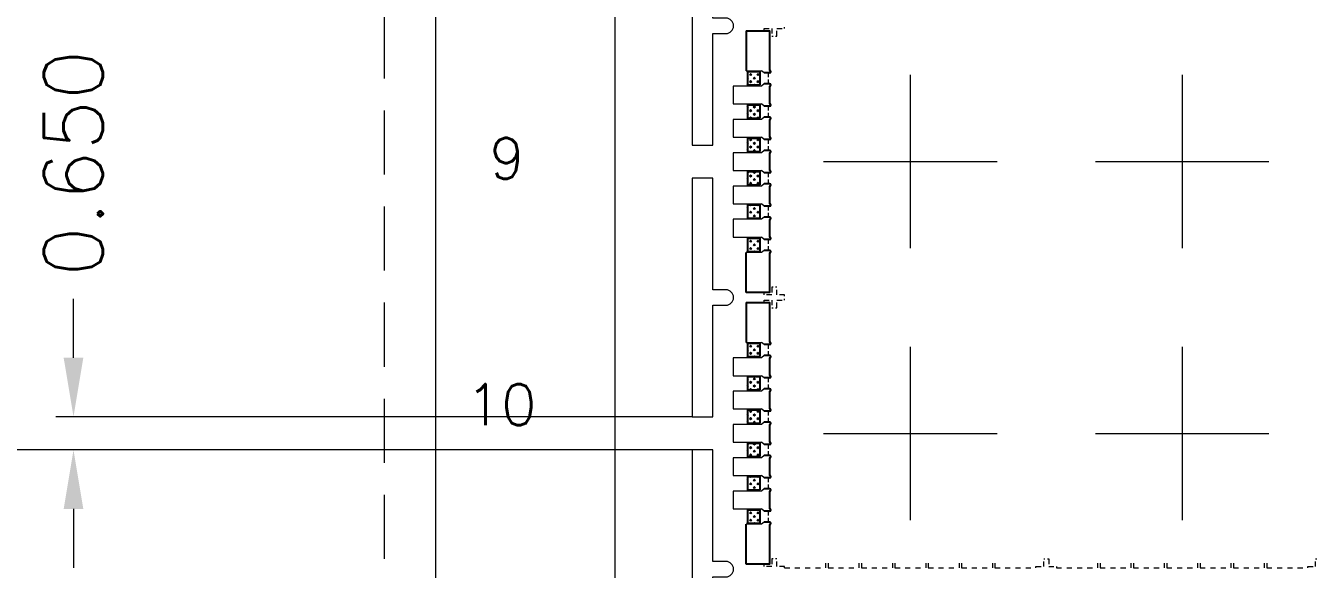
# Model space of a CAD drawing. Extents: x 2576 to 2702, y -218 to -63.
# Drawn here: x 2593.74 to 2618.93, y -134.55 to -123.95 of the extents above; entities that cross this region are included whole.
import ezdxf

# ---------------------------------------------------------------- set-up
doc = ezdxf.new("R2010")
doc.units = 0
doc.header["$LTSCALE"] = 5
doc.header["$MEASUREMENT"] = 0
for name, pattern in [('CENTER', [2, 1.25, -0.25, 0.25, -0.25]), ('HIDDEN', [0.375, 0.25, -0.125]), ('HIDDEN2', [4.7625, 3.175, -1.5875])]:
    doc.linetypes.add(name, pattern=pattern)
doc.layers.get('0').update_dxf_attribs({"linetype": 'CONTINUOUS'})
for name, color, linetype in [('1', 7, 'CONTINUOUS'), ('1D', 4, 'CONTINUOUS'), ('DIM', 4, 'CONTINUOUS'), ('PLATING', 3, 'CONTINUOUS'), ('中心线', 1, 'CENTER')]:
    doc.layers.add(name, color=color, linetype=linetype)
doc.styles.add('SIMPLEX', font='SIMPLEX')
doc.styles.get("Standard").update_dxf_attribs({"font": 'romans.shx', "bigfont": 'bigfont.shx'})

msp = doc.modelspace()

# ---------------------------------------------------------------- hatches: boundary and pattern name
at = {"layer": 'PLATING', "lineweight": -3}
h = msp.add_hatch(dxfattribs=at)
h.set_pattern_fill('CROSS', color=3, scale=0.1, angle=90)
h.set_pattern_definition([(45, (2655.57945, -2618.94886), (0.070710678, -0.070710678), [0.05, -0.05]), (315, (2655.57945, -2618.91351), (-0.070710678, -0.070710678), [0.05, -0.05])])
h.paths.add_polyline_path([(2607.804, -127.0495), (2608.054, -127.0495), (2608.054, -126.7995), (2607.804, -126.7995)])
h.paths.add_polyline_path([(2607.804, -127.6995), (2608.054, -127.6995), (2608.054, -127.4495), (2607.804, -127.4495)])
h.paths.add_polyline_path([(2607.804, -125.7495), (2608.054, -125.7495), (2608.054, -125.4995), (2607.804, -125.4995)])
h.paths.add_polyline_path([(2607.804, -128.3495), (2608.054, -128.3495), (2608.054, -128.0995), (2607.804, -128.0995)])
h.paths.add_polyline_path([(2607.804, -125.0995), (2608.054, -125.0995), (2608.054, -124.8495), (2607.804, -124.8495)])
h.paths.add_polyline_path([(2607.804, -126.3995), (2608.054, -126.3995), (2608.054, -126.1495), (2607.804, -126.1495)])
h = msp.add_hatch(dxfattribs=at)
h.set_pattern_fill('CROSS', color=3, scale=0.1, angle=90)
h.set_pattern_definition([(45, (2655.57945, -2624.24886), (0.070710678, -0.070710678), [0.05, -0.05]), (315, (2655.57945, -2624.21351), (-0.070710678, -0.070710678), [0.05, -0.05])])
h.paths.add_polyline_path([(2607.804, -132.3495), (2608.054, -132.3495), (2608.054, -132.0995), (2607.804, -132.0995)])
h.paths.add_polyline_path([(2607.804, -132.9995), (2608.054, -132.9995), (2608.054, -132.7495), (2607.804, -132.7495)])
h.paths.add_polyline_path([(2607.804, -131.0495), (2608.054, -131.0495), (2608.054, -130.7995), (2607.804, -130.7995)])
h.paths.add_polyline_path([(2607.804, -133.6495), (2608.054, -133.6495), (2608.054, -133.3995), (2607.804, -133.3995)])
h.paths.add_polyline_path([(2607.804, -130.3995), (2608.054, -130.3995), (2608.054, -130.1495), (2607.804, -130.1495)])
h.paths.add_polyline_path([(2607.804, -131.6995), (2608.054, -131.6995), (2608.054, -131.4495), (2607.804, -131.4495)])

# ---------------------------------------------------------------- linework, layer by layer
for p, q in [((2607.779, -124.0445, -0.0325), (2607.779, -124.8245, -0.0325)), ((2608.234, -124.8695, -0.0325), (2608.129, -124.8695, -0.0325)), ((2608.234, -125.0795, -0.0325), (2608.129, -125.0795, -0.0325)), ((2608.234, -125.5195, -0.0325), (2608.129, -125.5195, -0.0325)), ((2608.234, -125.7295, -0.0325), (2608.129, -125.7295, -0.0325)), ((2608.234, -126.1695, -0.0325), (2608.129, -126.1695, -0.0325)), ((2608.234, -126.3795, -0.0325), (2608.129, -126.3795, -0.0325)), ((2608.234, -126.8195, -0.0325), (2608.129, -126.8195, -0.0325)), ((2608.234, -127.0295, -0.0325), (2608.129, -127.0295, -0.0325)), ((2608.234, -127.4695, -0.0325), (2608.129, -127.4695, -0.0325)), ((2608.234, -127.6795, -0.0325), (2608.129, -127.6795, -0.0325)), ((2608.234, -128.1195, -0.0325), (2608.129, -128.1195, -0.0325)), ((2607.779, -129.1545, -0.0325), (2607.779, -128.3745, -0.0325)), ((2608.234, -128.3295, -0.0325), (2608.129, -128.3295, -0.0325)), ((2607.779, -129.3445, -0.0325), (2607.779, -130.1245, -0.0325)), ((2608.234, -130.1695, -0.0325), (2608.129, -130.1695, -0.0325)), ((2608.234, -130.3795, -0.0325), (2608.129, -130.3795, -0.0325)), ((2608.234, -130.8195, -0.0325), (2608.129, -130.8195, -0.0325)), ((2608.234, -131.0295, -0.0325), (2608.129, -131.0295, -0.0325)), ((2608.234, -131.4695, -0.0325), (2608.129, -131.4695, -0.0325)), ((2608.234, -131.6795, -0.0325), (2608.129, -131.6795, -0.0325)), ((2608.234, -132.1195, -0.0325), (2608.129, -132.1195, -0.0325)), ((2608.234, -132.3295, -0.0325), (2608.129, -132.3295, -0.0325)), ((2608.234, -132.7695, -0.0325), (2608.129, -132.7695, -0.0325)), ((2608.234, -132.9795, -0.0325), (2608.129, -132.9795, -0.0325)), ((2608.234, -133.4195, -0.0325), (2608.129, -133.4195, -0.0325)), ((2607.779, -134.4545, -0.0325), (2607.779, -133.6745, -0.0325)), ((2608.234, -133.6295, -0.0325), (2608.129, -133.6295, -0.0325))]:
    msp.add_line(p, q)
at = {"lineweight": 0, "elevation": -0.0325}
msp.add_lwpolyline([(2677.229, -152.3495), (2601.729, -152.3495), (2600.729, -151.3495), (2600.729, -140.8495), (2601.329, -140.8495, 0.4142136), (2601.729, -140.4495), (2601.729, -121.2495, 0.4142136), (2601.329, -120.8495), (2600.729, -120.8495), (2600.729, -105.8495), (2601.329, -105.8495, 0.4142136), (2601.729, -105.4495), (2601.729, -86.2495, 0.4142136), (2601.329, -85.8495), (2600.729, -85.8495), (2600.729, -75.3495), (2601.729, -74.3495), (2677.229, -74.3495)], format="xyb", dxfattribs=at)
at = {"color": 1, "lineweight": 0, "elevation": -0.0325}
msp.add_lwpolyline([(2677.229, -148.3495), (2605.229, -148.3495), (2605.229, -78.3495), (2677.229, -78.3495)], dxfattribs=at)
at = {"lineweight": 0, "elevation": -0.0325}
for points in [[(2607.384, -124.0995, 1), (2607.384, -123.7995), (2607.129, -123.7995), (2607.129, -121.6245), (2606.729, -121.6245), (2606.729, -126.2745), (2607.129, -126.2745), (2607.129, -124.0995)], [(2607.384, -129.3995, 1), (2607.384, -129.0995), (2607.129, -129.0995), (2607.129, -126.9245), (2606.729, -126.9245), (2606.729, -131.5745), (2607.129, -131.5745), (2607.129, -129.3995)], [(2607.384, -134.6995, 1), (2607.384, -134.3995), (2607.129, -134.3995), (2607.129, -132.2245), (2606.729, -132.2245), (2606.729, -136.8745), (2607.129, -136.8745), (2607.129, -134.6995)]]:
    msp.add_lwpolyline(points, format="xyb", close=True, dxfattribs=at)
at = {"elevation": -0.0325}
for points in [[(2607.779, -124.0445), (2608.234, -124.0445), (2608.234, -124.8195)], [(2608.234, -125.1295), (2608.234, -125.4695)], [(2608.234, -125.7795), (2608.234, -126.1195)], [(2608.234, -126.4295), (2608.234, -126.7695)], [(2608.234, -127.0795), (2608.234, -127.4195)], [(2608.234, -127.7295), (2608.234, -128.0695)], [(2608.234, -128.3795), (2608.234, -129.1545), (2607.779, -129.1545)], [(2607.779, -129.3445), (2608.234, -129.3445), (2608.234, -130.1195)], [(2608.234, -130.4295), (2608.234, -130.7695)], [(2608.234, -131.0795), (2608.234, -131.4195)], [(2608.234, -131.7295), (2608.234, -132.0695)], [(2608.234, -132.3795), (2608.234, -132.7195)], [(2608.234, -133.0295), (2608.234, -133.3695)], [(2608.234, -133.6795), (2608.234, -134.4545), (2607.779, -134.4545)]]:
    msp.add_lwpolyline(points, dxfattribs=at)
for centre in [(2608.234, -124.8445, -0.0325), (2608.234, -125.1045, -0.0325), (2608.234, -125.4945, -0.0325), (2608.234, -125.7545, -0.0325), (2608.234, -126.1445, -0.0325), (2608.234, -126.4045, -0.0325), (2608.234, -126.7945, -0.0325), (2608.234, -127.0545, -0.0325), (2608.234, -127.4445, -0.0325), (2608.234, -127.7045, -0.0325), (2608.234, -128.0945, -0.0325), (2608.234, -128.3545, -0.0325), (2608.234, -130.1445, -0.0325), (2608.234, -130.4045, -0.0325), (2608.234, -130.7945, -0.0325), (2608.234, -131.0545, -0.0325), (2608.234, -131.4445, -0.0325), (2608.234, -131.7045, -0.0325), (2608.234, -132.0945, -0.0325), (2608.234, -132.3545, -0.0325), (2608.234, -132.7445, -0.0325), (2608.234, -133.0045, -0.0325), (2608.234, -133.3945, -0.0325), (2608.234, -133.6545, -0.0325)]:
    msp.add_arc(centre, 0.025, 270, 90)
at = {"layer": '1', "color": 0, "lineweight": 0}
for p, q in [((2607.779, -124.8245, -0.0325), (2608.079, -124.8245, -0.0325)), ((2608.129, -124.8695, -0.0325), (2608.079, -124.8245, -0.0325)), ((2608.079, -125.1245, -0.0325), (2607.529, -125.1245, -0.0325)), ((2607.529, -125.1245, -0.0325), (2607.529, -125.4745, -0.0325)), ((2608.129, -125.0795, -0.0325), (2608.079, -125.1245, -0.0325)), ((2607.529, -125.4745, -0.0325), (2608.079, -125.4745, -0.0325)), ((2608.129, -125.5195, -0.0325), (2608.079, -125.4745, -0.0325)), ((2608.079, -125.7745, -0.0325), (2607.529, -125.7745, -0.0325)), ((2607.529, -125.7745, -0.0325), (2607.529, -126.1245, -0.0325)), ((2608.129, -125.7295, -0.0325), (2608.079, -125.7745, -0.0325)), ((2607.529, -126.1245, -0.0325), (2608.079, -126.1245, -0.0325)), ((2608.129, -126.1695, -0.0325), (2608.079, -126.1245, -0.0325)), ((2608.079, -126.4245, -0.0325), (2607.529, -126.4245, -0.0325)), ((2607.529, -126.4245, -0.0325), (2607.529, -126.7745, -0.0325)), ((2608.129, -126.3795, -0.0325), (2608.079, -126.4245, -0.0325)), ((2607.529, -126.7745, -0.0325), (2608.079, -126.7745, -0.0325)), ((2608.129, -126.8195, -0.0325), (2608.079, -126.7745, -0.0325)), ((2608.079, -127.0745, -0.0325), (2607.529, -127.0745, -0.0325)), ((2607.529, -127.0745, -0.0325), (2607.529, -127.4245, -0.0325)), ((2608.129, -127.0295, -0.0325), (2608.079, -127.0745, -0.0325)), ((2607.529, -127.4245, -0.0325), (2608.079, -127.4245, -0.0325)), ((2608.129, -127.4695, -0.0325), (2608.079, -127.4245, -0.0325)), ((2608.129, -127.6795, -0.0325), (2608.079, -127.7245, -0.0325)), ((2608.079, -127.7245, -0.0325), (2607.529, -127.7245, -0.0325)), ((2607.529, -127.7245, -0.0325), (2607.529, -128.0745, -0.0325)), ((2607.529, -128.0745, -0.0325), (2608.079, -128.0745, -0.0325)), ((2608.129, -128.1195, -0.0325), (2608.079, -128.0745, -0.0325)), ((2608.079, -128.3745, -0.0325), (2607.779, -128.3745, -0.0325)), ((2608.129, -128.3295, -0.0325), (2608.079, -128.3745, -0.0325)), ((2607.779, -130.1245, -0.0325), (2608.079, -130.1245, -0.0325)), ((2608.129, -130.1695, -0.0325), (2608.079, -130.1245, -0.0325)), ((2608.079, -130.4245, -0.0325), (2607.529, -130.4245, -0.0325)), ((2607.529, -130.4245, -0.0325), (2607.529, -130.7745, -0.0325)), ((2608.129, -130.3795, -0.0325), (2608.079, -130.4245, -0.0325)), ((2607.529, -130.7745, -0.0325), (2608.079, -130.7745, -0.0325)), ((2608.129, -130.8195, -0.0325), (2608.079, -130.7745, -0.0325)), ((2608.079, -131.0745, -0.0325), (2607.529, -131.0745, -0.0325)), ((2607.529, -131.0745, -0.0325), (2607.529, -131.4245, -0.0325)), ((2608.129, -131.0295, -0.0325), (2608.079, -131.0745, -0.0325)), ((2607.529, -131.4245, -0.0325), (2608.079, -131.4245, -0.0325)), ((2608.129, -131.4695, -0.0325), (2608.079, -131.4245, -0.0325)), ((2608.079, -131.7245, -0.0325), (2607.529, -131.7245, -0.0325)), ((2607.529, -131.7245, -0.0325), (2607.529, -132.0745, -0.0325)), ((2608.129, -131.6795, -0.0325), (2608.079, -131.7245, -0.0325)), ((2607.529, -132.0745, -0.0325), (2608.079, -132.0745, -0.0325)), ((2608.129, -132.1195, -0.0325), (2608.079, -132.0745, -0.0325)), ((2608.079, -132.3745, -0.0325), (2607.529, -132.3745, -0.0325)), ((2607.529, -132.3745, -0.0325), (2607.529, -132.7245, -0.0325)), ((2608.129, -132.3295, -0.0325), (2608.079, -132.3745, -0.0325)), ((2607.529, -132.7245, -0.0325), (2608.079, -132.7245, -0.0325)), ((2608.129, -132.7695, -0.0325), (2608.079, -132.7245, -0.0325)), ((2608.129, -132.9795, -0.0325), (2608.079, -133.0245, -0.0325)), ((2608.079, -133.0245, -0.0325), (2607.529, -133.0245, -0.0325)), ((2607.529, -133.0245, -0.0325), (2607.529, -133.3745, -0.0325)), ((2607.529, -133.3745, -0.0325), (2608.079, -133.3745, -0.0325)), ((2608.129, -133.4195, -0.0325), (2608.079, -133.3745, -0.0325)), ((2608.079, -133.6745, -0.0325), (2607.779, -133.6745, -0.0325)), ((2608.129, -133.6295, -0.0325), (2608.079, -133.6745, -0.0325))]:
    msp.add_line(p, q, dxfattribs=at)
at = {"layer": '1D', "color": 4, "linetype": 'HIDDEN', "lineweight": 0}
msp.add_line((2600.729, -149.3495, -0.0325), (2600.729, -77.3495, -0.0325), dxfattribs=at)
at = {"layer": '1D', "linetype": 'HIDDEN2', "lineweight": 13, "ltscale": 0.005}
for p, q in [((2609.329, -134.4295, -0.0325), (2609.329, -134.5245, -0.0325)), ((2609.379, -134.4295, -0.0325), (2609.379, -134.5245, -0.0325)), ((2609.979, -134.4295, -0.0325), (2609.979, -134.5245, -0.0325)), ((2610.029, -134.4295, -0.0325), (2610.029, -134.5245, -0.0325)), ((2610.629, -134.4295, -0.0325), (2610.629, -134.5245, -0.0325)), ((2610.679, -134.4295, -0.0325), (2610.679, -134.5245, -0.0325)), ((2611.279, -134.4295, -0.0325), (2611.279, -134.5245, -0.0325)), ((2611.329, -134.4295, -0.0325), (2611.329, -134.5245, -0.0325)), ((2611.929, -134.4295, -0.0325), (2611.929, -134.5245, -0.0325)), ((2611.979, -134.4295, -0.0325), (2611.979, -134.5245, -0.0325)), ((2612.579, -134.4295, -0.0325), (2612.579, -134.5245, -0.0325)), ((2612.629, -134.4295, -0.0325), (2612.629, -134.5245, -0.0325)), ((2614.629, -134.4295, -0.0325), (2614.629, -134.5245, -0.0325)), ((2614.679, -134.4295, -0.0325), (2614.679, -134.5245, -0.0325)), ((2615.279, -134.4295, -0.0325), (2615.279, -134.5245, -0.0325)), ((2615.329, -134.4295, -0.0325), (2615.329, -134.5245, -0.0325)), ((2615.929, -134.4295, -0.0325), (2615.929, -134.5245, -0.0325)), ((2615.979, -134.4295, -0.0325), (2615.979, -134.5245, -0.0325)), ((2616.579, -134.4295, -0.0325), (2616.579, -134.5245, -0.0325)), ((2616.629, -134.4295, -0.0325), (2616.629, -134.5245, -0.0325)), ((2617.229, -134.4295, -0.0325), (2617.229, -134.5245, -0.0325)), ((2617.279, -134.4295, -0.0325), (2617.279, -134.5245, -0.0325)), ((2617.879, -134.4295, -0.0325), (2617.879, -134.5245, -0.0325)), ((2617.929, -134.4295, -0.0325), (2617.929, -134.5245, -0.0325)), ((2608.529, -134.5245, -0.0325), (2609.329, -134.5245, -0.0325)), ((2609.379, -134.5245, -0.0325), (2609.979, -134.5245, -0.0325)), ((2610.029, -134.5245, -0.0325), (2610.629, -134.5245, -0.0325)), ((2610.679, -134.5245, -0.0325), (2611.279, -134.5245, -0.0325)), ((2611.329, -134.5245, -0.0325), (2611.929, -134.5245, -0.0325)), ((2611.979, -134.5245, -0.0325), (2612.579, -134.5245, -0.0325)), ((2612.629, -134.5245, -0.0325), (2613.429, -134.5245, -0.0325)), ((2613.829, -134.5245, -0.0325), (2614.629, -134.5245, -0.0325)), ((2614.679, -134.5245, -0.0325), (2615.279, -134.5245, -0.0325)), ((2615.329, -134.5245, -0.0325), (2615.929, -134.5245, -0.0325)), ((2615.979, -134.5245, -0.0325), (2616.579, -134.5245, -0.0325)), ((2616.629, -134.5245, -0.0325), (2617.229, -134.5245, -0.0325)), ((2617.279, -134.5245, -0.0325), (2617.879, -134.5245, -0.0325)), ((2617.929, -134.5245, -0.0325), (2618.729, -134.5245, -0.0325))]:
    msp.add_line(p, q, dxfattribs=at)
at = {"layer": '1D', "color": 4, "linetype": 'HIDDEN', "lineweight": 0, "ltscale": 0.05, "elevation": -0.0325}
for points in [[(2608.129, -124.0445), (2608.129, -123.9995), (2608.279, -123.9995), (2608.279, -124.1495), (2608.304, -124.1495)], [(2608.354, -124.1495), (2608.379, -124.1495), (2608.379, -123.9995), (2608.529, -123.9995), (2608.529, -123.9745)], [(2608.304, -129.0495), (2608.279, -129.0495), (2608.279, -129.1995), (2608.129, -129.1995), (2608.129, -129.1545)], [(2608.529, -129.2245), (2608.529, -129.1995), (2608.379, -129.1995), (2608.379, -129.0495), (2608.354, -129.0495)], [(2608.129, -129.3445), (2608.129, -129.2995), (2608.279, -129.2995), (2608.279, -129.4495), (2608.304, -129.4495)], [(2608.354, -129.4495), (2608.379, -129.4495), (2608.379, -129.2995), (2608.529, -129.2995), (2608.529, -129.2745)], [(2608.304, -134.3495), (2608.279, -134.3495), (2608.279, -134.4995), (2608.129, -134.4995), (2608.129, -134.4545)], [(2608.529, -134.5245), (2608.529, -134.4995), (2608.379, -134.4995), (2608.379, -134.3495), (2608.354, -134.3495)], [(2613.429, -134.5245), (2613.429, -134.4995), (2613.579, -134.4995), (2613.579, -134.3495)], [(2613.579, -134.3495), (2613.604, -134.3495)], [(2613.654, -134.3495), (2613.679, -134.3495), (2613.679, -134.4995), (2613.829, -134.4995), (2613.829, -134.5245)], [(2618.729, -134.5245), (2618.729, -134.4995), (2618.879, -134.4995), (2618.879, -134.3495)], [(2618.879, -134.3495), (2618.904, -134.3495)]]:
    msp.add_lwpolyline(points, dxfattribs=at)
at = {"layer": '1D', "linetype": 'HIDDEN2', "lineweight": 13, "ltscale": 0.005, "elevation": -0.0325}
for points in [[(2608.209, -124.8695), (2608.209, -124.9495)], [(2608.209, -124.9995), (2608.209, -125.0795)], [(2608.209, -125.5195), (2608.209, -125.5995)], [(2608.209, -125.6495), (2608.209, -125.7295)], [(2608.209, -126.1695), (2608.209, -126.2495)], [(2608.209, -126.2995), (2608.209, -126.3795)], [(2608.209, -126.8195), (2608.209, -126.8995)], [(2608.209, -126.9495), (2608.209, -127.0295)], [(2608.209, -127.4695), (2608.209, -127.5495)], [(2608.209, -127.5995), (2608.209, -127.6795)], [(2608.209, -128.1195), (2608.209, -128.1995)], [(2608.209, -128.2495), (2608.209, -128.3295)], [(2608.209, -130.1695), (2608.209, -130.2495)], [(2608.209, -130.2995), (2608.209, -130.3795)], [(2608.209, -130.8195), (2608.209, -130.8995)], [(2608.209, -130.9495), (2608.209, -131.0295)], [(2608.209, -131.4695), (2608.209, -131.5495)], [(2608.209, -131.5995), (2608.209, -131.6795)], [(2608.209, -132.1195), (2608.209, -132.1995)], [(2608.209, -132.2495), (2608.209, -132.3295)], [(2608.209, -132.7695), (2608.209, -132.8495)], [(2608.209, -132.8995), (2608.209, -132.9795)], [(2608.209, -133.4195), (2608.209, -133.4995)], [(2608.209, -133.5495), (2608.209, -133.6295)]]:
    msp.add_lwpolyline(points, dxfattribs=at)
at = {"layer": 'DIM', "lineweight": 0}
for p, q in [((2594.668, -130.4245, -0.0325), (2594.668, -129.2745, -0.0325)), ((2606.729, -131.5745, -0.0325), (2594.323, -131.5745, -0.0325)), ((2606.729, -132.2245, -0.0325), (2590.495, -132.2245, -0.0325)), ((2606.729, -132.2245, -0.0325), (2594.323, -132.2245, -0.0325)), ((2594.668, -133.3745, -0.0325), (2594.668, -134.5245, -0.0325))]:
    msp.add_line(p, q, dxfattribs=at)
for points in [[(2594.4763, -130.4245, -0.0325), (2594.8597, -130.4245, -0.0325), (2594.668, -131.5745, -0.0325)], [(2594.4763, -133.3745, -0.0325), (2594.8597, -133.3745, -0.0325), (2594.668, -132.2245, -0.0325)]]:
    msp.add_solid(points, dxfattribs=at)
at = {"layer": 'PLATING', "color": 3, "lineweight": -3, "elevation": -0.0325}
for points in [[(2608.054, -125.0995), (2608.054, -124.8495), (2607.804, -124.8495), (2607.804, -125.0995)], [(2608.054, -125.7495), (2608.054, -125.4995), (2607.804, -125.4995), (2607.804, -125.7495)], [(2608.054, -126.3995), (2608.054, -126.1495), (2607.804, -126.1495), (2607.804, -126.3995)], [(2608.054, -127.0495), (2608.054, -126.7995), (2607.804, -126.7995), (2607.804, -127.0495)], [(2608.054, -127.6995), (2608.054, -127.4495), (2607.804, -127.4495), (2607.804, -127.6995)], [(2608.054, -128.3495), (2608.054, -128.0995), (2607.804, -128.0995), (2607.804, -128.3495)], [(2608.054, -130.3995), (2608.054, -130.1495), (2607.804, -130.1495), (2607.804, -130.3995)], [(2608.054, -131.0495), (2608.054, -130.7995), (2607.804, -130.7995), (2607.804, -131.0495)], [(2608.054, -131.6995), (2608.054, -131.4495), (2607.804, -131.4495), (2607.804, -131.6995)], [(2608.054, -132.3495), (2608.054, -132.0995), (2607.804, -132.0995), (2607.804, -132.3495)], [(2608.054, -132.9995), (2608.054, -132.7495), (2607.804, -132.7495), (2607.804, -132.9995)], [(2608.054, -133.6495), (2608.054, -133.3995), (2607.804, -133.3995), (2607.804, -133.6495)]]:
    msp.add_lwpolyline(points, close=True, dxfattribs=at)
at = {"layer": '中心线', "linetype": 'CENTER', "lineweight": 0}
for p, q in [((2610.979, -124.9087, -0.0325), (2610.979, -128.2902, -0.0325)), ((2616.279, -124.9087, -0.0325), (2616.279, -128.2902, -0.0325)), ((2609.2883, -126.5995, -0.0325), (2612.6698, -126.5995, -0.0325)), ((2614.5883, -126.5995, -0.0325), (2617.9698, -126.5995, -0.0325)), ((2610.979, -130.2087, -0.0325), (2610.979, -133.5902, -0.0325)), ((2616.279, -130.2087, -0.0325), (2616.279, -133.5902, -0.0325)), ((2609.2883, -131.8995, -0.0325), (2612.6698, -131.8995, -0.0325)), ((2614.5883, -131.8995, -0.0325), (2617.9698, -131.8995, -0.0325))]:
    msp.add_line(p, q, dxfattribs=at)

# ---------------------------------------------------------------- texts
at = {"layer": 'DIM', "lineweight": 0, "insert": (2594.668, -126.6295, -0.0325), "char_height": 1.15, "attachment_point": 5, "rotation": 90, "style": 'SIMPLEX'}
msp.add_mtext('\\A1;0.650', dxfattribs=at)
at = {"layer": 'DIM', "color": 1, "lineweight": 0, "char_height": 0.8, "attachment_point": 5}
for s, insert in [('{\\Fsimplex|c134;9}', (2603.1184, -126.5327, -0.0325)), ('{\\Fsimplex|c134;10}', (2603.0068, -131.3393, -0.0325))]:
    msp.add_mtext(s, dxfattribs=dict(at, insert=insert))

doc.saveas('drawing.dxf')
